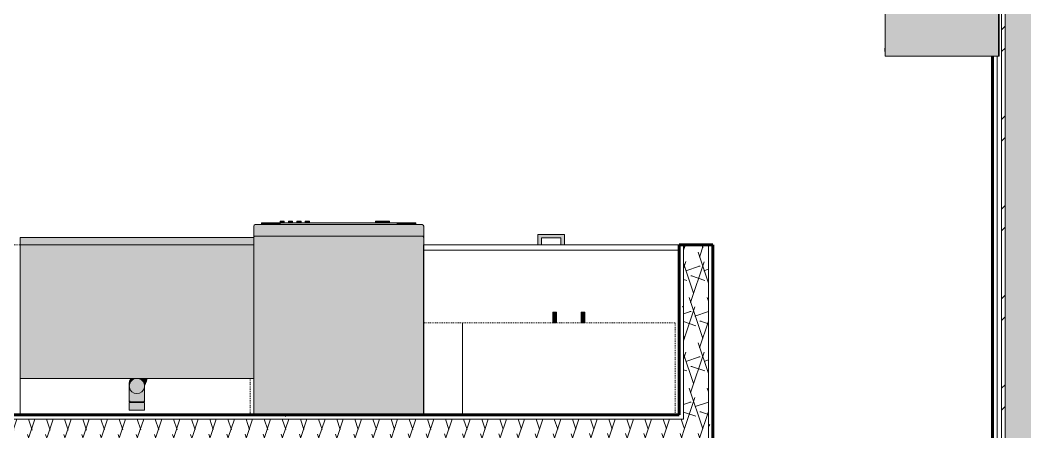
# Model space of a CAD drawing. Header units: inches. Extents: x -4169 to -1846, y 9706 to 12377.
# Drawn here: x -3345.9 to -3204, y 10649 to 10707.2 of the extents above; entities that cross this region are included whole.
import ezdxf

# ---------------------------------------------------------------- set-up
doc = ezdxf.new("R2010")
doc.units = ezdxf.units.IN
doc.header["$MEASUREMENT"] = 0
doc.linetypes.add('Dash', pattern=[0.25, 0.125, -0.125])
for name, color, linetype, lineweight in [('0-1', 7, 'Continuous', 5), ('0-2', 10, 'Continuous', 18), ('A-GENM-1', 11, 'Continuous', 9), ('A-GENM-2', 7, 'Continuous', 9), ('A-WALL', 113, 'Continuous', 18), ('A-WALL-4', 250, 'Continuous', 60), ('A-WALL-5', 10, 'Continuous', 18), ('A-WALL-PATT-1', 7, 'Continuous', 9), ('A-WALL-PATT-2', 253, 'Continuous', 9), ('A-WALL-PATT-4', 111, 'Continuous', 9), ('I-FURN-1', 7, 'Continuous', 9), ('I-FURN-3', 253, 'Continuous', 9), ('I-WALL-3', 2, 'Continuous', 60), ('P-SANR-FIXT-2', 7, 'Continuous', 9), ('P-SANR-FIXT-3', 55, 'Continuous', 9), ('Q-CASE-1', 253, 'Continuous', 9), ('Q-CASE-2', 7, 'Continuous', 9), ('Q-CASE-4', 71, 'Continuous', 9), ('Q-CASE-5', 7, 'Dash', 9), ('Q-CASE-HDLN-1', 7, 'Dash', 9), ('Q-SPCQ-1', 8, 'Continuous', 5), ('Q-SPCQ-2', 7, 'Continuous', 9)]:
    doc.layers.add(name, color=color, linetype=linetype, lineweight=lineweight)
pattern_1 = [(0, (0, 0), (20.48, 5.12), [0.845, -14.515, 0.845, -14.515, -81.92]), (0, (0, 0), (20.48, 5.12), [-30.72, 0.845, -29.875, 0.845, -14.515, -35.84]), (0, (0, 0), (20.48, 5.12), [-76.8, 0.845, -9.395, 0.845, -24.755]), (120, (7.68, 2.56), (-14.67405, 15.1762003), [0.845, -14.515, 0.845, -14.515, -81.92]), (120, (7.68, 2.56), (-14.67405, 15.1762003), [-30.72, 0.845, -29.875, 0.845, -14.515, -35.84]), (120, (7.68, 2.56), (-14.67405, 15.1762003), [-76.8, 0.845, -9.395, 0.845, -24.755]), (240, (10.24, 12.8), (-5.80595, -20.2962003), [0.845, -14.515, 0.845, -14.515, -81.92]), (240, (10.24, 12.8), (-5.80595, -20.2962003), [-30.72, 0.845, -29.875, 0.845, -14.515, -35.84]), (240, (10.24, 12.8), (-5.80595, -20.2962003), [-76.8, 0.845, -9.395, 0.845, -24.755])]
pattern_2 = [(161.57, (0.32, 0.32), (-2.560496185, -0.000537386), [0, -18.214, 2.022, 0]), (18.43, (-0.32, 0.32), (-2.560496185, 0.000537386), [0, -18.214, 2.022, 0]), (108.43, (0.32, 0.32), (1.27922091, -6.400876726), [6.07, -14.166]), (71.57, (-0.32, 0.32), (1.27922091, 6.400876726), [6.07, -14.166])]

# ---------------------------------------------------------------- blocks, each defined once
blk = doc.blocks.new('Entertainment_Center_14771 - Entertainment_Center_14771-1352616-ENLARGED RCP - 1ST FLOOR PLAN')
at = {"layer": 'I-FURN-3'}
for points in [[(36, 6.12), (-36, 6.12), (-36, 6), (36, 6)], [(36, -10), (36, 6), (-36, 6), (-36, -10), (-18, -10), (-18, -6), (18, -6), (18, -10), (35, -10)], [(-34.85, -10), (-35.34, -10), (-35.31, -10.03), (-34.85, -10.03)], [(-18.66, -10.03), (-18.66, -10), (-19.66, -10), (-19.66, -10.03), (-19, -10.03)], [(19.66, -10.03), (19.66, -10), (18.66, -10), (18.66, -10.03), (19, -10.03)], [(35.34, -10.03), (35.31, -10), (34.85, -10), (34.85, -10.03), (35.31, -10.03)]]:
    blk.add_hatch(color=256, dxfattribs=at).paths.add_polyline_path(points, flags=0)
at = {"layer": 'I-FURN-1'}
for p, q in [((36, 6.12), (-36, 6.12)), ((-36, 6), (-36, 6.12)), ((-36, 6), (36, 6)), ((-36, -10), (-36, 6)), ((-36, 6), (36, 6)), ((36, 6), (36, 6.12)), ((36, 6), (36, -10)), ((18, -6), (-18, -6)), ((-18, -6), (-18, -10)), ((18, -10), (18, -6)), ((-18, -10), (-36, -10)), ((-35.34, -10.03), (-35.34, -10)), ((-34.85, -10.03), (-35.34, -10.03)), ((-34.85, -10), (-34.85, -10.03)), ((-19.66, -10.03), (-19.66, -10)), ((-18.66, -10.03), (-19.66, -10.03)), ((-18.66, -10), (-18.66, -10.03)), ((36, -10), (18, -10)), ((18.66, -10.03), (18.66, -10)), ((19.66, -10.03), (18.66, -10.03)), ((19.66, -10), (19.66, -10.03)), ((34.85, -10.03), (34.85, -10)), ((35.34, -10.03), (34.85, -10.03)), ((35.34, -10), (35.34, -10.03))]:
    blk.add_line(p, q, dxfattribs=at)
blk = doc.blocks.new('OD_CW_Countertop - OD_CW_Countertop-V31-ENLARGED RCP - 1ST FLOOR PLAN')
at = {"layer": 'Q-CASE-HDLN-1'}
for p, q in [((0.74, 0), (16.95, 0)), ((17.45, 0), (20.2, 0)), ((20.7, 0), (36.83, 0)), ((93.83, 0), (102.45, 0))]:
    blk.add_line(p, q, dxfattribs=at)
blk = doc.blocks.new('Vanity Cabinet-Double Door - 33_-2318066-ENLARGED RCP - 1ST FLOOR PLAN')
at = {"layer": 'Q-CASE-2'}
for p, q in [((-15.76, 24), (-15.76, 0)), ((17.24, 24), (-15.76, 24)), ((17.24, 0), (17.24, 24)), ((-15.76, 0), (17.24, 0))]:
    blk.add_line(p, q, dxfattribs=at)
blk = doc.blocks.new('Base Cabinet 3 Drawer 230 - Base Cabinet 3 Drawer 230 36_-2567957-ENLARGED RCP - 1ST FLOOR PLAN')
at = {"layer": 'Q-CASE-4'}
blk.add_hatch(color=256, dxfattribs=at).paths.add_polyline_path([(2.61, -25.5), (2.61, -24), (2.11, -24), (2.11, -25), (-0.64, -25), (-0.64, -24), (-1.14, -24), (-1.14, -25.5)], flags=0)
at = {"layer": 'Q-CASE-2'}
for p, q in [((-17.26, -23.25), (-17.26, 0)), ((-17.26, 0), (18.74, 0)), ((18.74, 0), (18.74, -23.25)), ((-17.26, -23.25), (-17.26, -24)), ((18.74, -23.25), (-17.26, -23.25)), ((-17.26, -24), (18.74, -24)), ((-0.64, -24), (-1.14, -24)), ((-1.14, -25.5), (-1.14, -24)), ((-0.64, -25), (-0.64, -24)), ((2.11, -25), (2.11, -24)), ((2.11, -24), (2.61, -24)), ((2.61, -24), (2.61, -25.5)), ((18.74, -24), (18.74, -23.25)), ((2.61, -25.5), (-1.14, -25.5)), ((-0.64, -25), (2.11, -25))]:
    blk.add_line(p, q, dxfattribs=at)
blk = doc.blocks.new('kitchen_faucet_14143 - kitchen_faucet_14143-V67-ENLARGED RCP - 1ST FLOOR PLAN')
at = {"layer": 'A-GENM-1'}
for points in [[(-0.53, 1.21), (-0.67, 1.33), (-1.04, 1.3), (-1.01, 1.19), (-0.95, 1.21), (-0.54, 1.21)], [(-0.21, 1.05), (-0.39, 1.21), (-1.02, 1.18), (-1.04, 1.13), (-1.04, 0.93), (-0.9, 1.02), (-0.25, 1.05), (-0.22, 1.05)], [(1.08, 0), (1.03, 0.31), (0.87, 0.63), (0.68, 0.83), (0.49, 0.96), (0.25, 1.05), (-0.07, 1.07), (-0.38, 1), (-0.54, 0.94), (-0.77, 0.77), (-0.98, 0.44), (-1.04, 0.22), (-1.03, -0.32), (-0.94, -0.54), (-0.77, -0.77), (-0.54, -0.94), (-0.21, -1.06), (0.09, -1.07), (0.35, -1.02), (0.6, -0.89), (0.83, -0.68), (0.94, -0.54), (1.05, -0.28)], [(-0.52, 1.03), (-0.72, 1), (-1.04, 0.74), (-1.01, 0.59), (-0.96, 0.67), (-0.82, 0.82), (-0.7, 0.91), (-0.52, 1.03)], [(-0.79, 0.96), (-1.01, 0.79), (-0.98, 0.79), (-0.8, 0.96)], [(-0.75, 0.98), (-0.8, 1.02), (-0.97, 0.99), (-0.86, 0.92), (-0.76, 0.97)], [(-0.89, 0.9), (-0.92, 0.93), (-0.92, 0.92), (-0.89, 0.9)], [(-0.63, 0.96), (-0.85, 0.78), (-0.81, 0.79), (-0.63, 0.96)], [(-0.57, 0.96), (-0.8, 0.78), (-0.68, 0.88), (-0.58, 0.96)], [(-0.55, 0.96), (-0.77, 0.79), (-0.67, 0.86), (-0.55, 0.95), (-0.55, 0.96)], [(-0.57, 0.91), (-0.73, 0.81), (-0.65, 0.86), (-0.58, 0.9)], [(-0.36, 1.03), (-0.39, 1.01), (-0.36, 1.03)], [(2.26, 1.08), (0.09, 1.07), (0.28, 1.05), (0.54, 0.94), (0.77, 0.77), (0.94, 0.54), (1.05, 0.28), (1.08, 0), (1.03, -0.31), (0.94, -0.54), (0.77, -0.77), (0.54, -0.94), (0.28, -1.05), (0.09, -1.08), (2.26, -1.08), (2.26, 1.05)], [(2.34, -1.02), (2.34, 1.02), (2.26, 1), (2.26, -1.02)], [(3.44, -1.08), (3.44, 1.08), (2.34, 1.08), (2.34, -1.08)], [(-0.52, -1.03), (-1.04, -0.64), (-1.02, -0.76), (-0.67, -1.03), (-0.52, -1.03)], [(-0.93, -0.85), (-1.04, -0.76), (-1.02, -0.82), (-0.96, -0.85)], [(-0.46, -1.03), (-1, -0.62), (-0.96, -0.67), (-0.47, -1.03)], [(-0.78, -0.74), (-0.93, -0.6), (-0.88, -0.66), (-0.83, -0.71)], [(-0.72, -0.82), (-0.85, -0.7), (-0.73, -0.81)]]:
    blk.add_hatch(color=256, dxfattribs=at).paths.add_polyline_path(points, flags=0)
h = blk.add_hatch(color=256, dxfattribs=at)
h.paths.add_polyline_path([(-0.9, 0.59), (-1.04, 0.57), (-1.03, 0.33), (-0.9, 0.59)], flags=0)
h.paths.add_polyline_path([(-0.9, -0.59), (-0.96, -0.49), (-1.04, -0.32), (-1.04, -0.59), (-0.94, -0.59)], flags=0)
h = blk.add_hatch(color=256, dxfattribs=at)
h.paths.add_polyline_path([(-0.46, 1.03), (-0.55, 1), (-0.56, 0.96), (-0.47, 1.03)], flags=0)
h.paths.add_polyline_path([(-0.75, 0.84), (-1.01, 0.59), (-0.95, 0.62), (-0.92, 0.66), (-0.77, 0.82), (-0.76, 0.83)], flags=0)
h = blk.add_hatch(color=256, dxfattribs=at)
h.paths.add_polyline_path([(-0.44, 1.03), (-0.49, 1.01), (-0.44, 1.03)], flags=0)
h.paths.add_polyline_path([(-0.8, 0.75), (-0.96, 0.59), (-0.94, 0.62), (-0.9, 0.66), (-0.81, 0.75)], flags=0)
h = blk.add_hatch(color=256, dxfattribs=at)
h.paths.add_polyline_path([(-0.41, 1.03), (-0.47, 1), (-0.48, 0.96), (-0.42, 1.02), (-0.41, 1.03)], flags=0)
h.paths.add_polyline_path([(-0.76, 0.78), (-0.94, 0.59), (-0.93, 0.62), (-0.88, 0.66), (-0.77, 0.76)], flags=0)
h = blk.add_hatch(color=256, dxfattribs=at)
h.paths.add_polyline_path([(-0.37, 1.03), (-0.43, 1), (-0.41, 0.99), (-0.37, 1.03)], flags=0)
h.paths.add_polyline_path([(-0.78, 0.74), (-0.93, 0.59), (-0.9, 0.6), (-0.85, 0.66), (-0.79, 0.74)], flags=0)
h = blk.add_hatch(color=256, dxfattribs=at)
h.paths.add_polyline_path([(-0.96, -0.82), (-0.99, -0.78), (-0.98, -0.8)], flags=0)
h.paths.add_polyline_path([(-0.79, -0.97), (-0.83, -0.92), (-0.8, -0.97)], flags=0)
h = blk.add_hatch(color=256, dxfattribs=at)
h.paths.add_polyline_path([(-0.8, -0.82), (-0.8, -0.8), (-0.8, -0.82)], flags=0)
h.paths.add_polyline_path([(-0.62, -0.97), (-0.67, -0.91), (-0.63, -0.96)], flags=0)
h = blk.add_hatch(color=256, dxfattribs=at)
h.paths.add_polyline_path([(-0.74, -0.82), (-0.77, -0.78), (-0.75, -0.82)], flags=0)
h.paths.add_polyline_path([(-0.57, -0.97), (-0.62, -0.9), (-0.57, -0.97)], flags=0)
h = blk.add_hatch(color=256, dxfattribs=at)
h.paths.add_polyline_path([(-0.72, -0.82), (-0.74, -0.79), (-0.72, -0.82)], flags=0)
h.paths.add_polyline_path([(-0.55, -0.97), (-0.61, -0.9), (-0.56, -0.96)], flags=0)
at = {"layer": 'A-GENM-2'}
for p, q in [((-1.04, 0.59), (-0.9, 0.59)), ((-0.41, 0.99), (-0.38, 1.01)), ((-0.06, 1.08), (-0.01, 1.08)), ((-0.04, 1.08), (0, 1.08)), ((0, 1.08), (2.26, 1.08)), ((2.1, 1.02), (2.34, 1.02)), ((2.26, -1.08), (2.26, 1.08)), ((2.34, 1.08), (3.44, 1.08)), ((2.34, 1.08), (2.34, -1.08)), ((3.44, -1.08), (3.44, 1.08)), ((-0.9, -0.59), (-1.04, -0.59)), ((2.26, -1.08), (0, -1.08)), ((2.34, -1.02), (2.1, -1.02)), ((3.44, -1.08), (2.34, -1.08))]:
    blk.add_line(p, q, dxfattribs=at)
at = {"layer": 'A-GENM-2', "flags": 128}
for points in [[(-1.05, 1.37), (-1.02, 1.35), (-0.99, 1.33)], [(-1.04, 1.37), (-1.01, 1.38), (-0.97, 1.38), (-0.94, 1.38), (-0.93, 1.38)], [(-1.04, 1.19), (-1.01, 1.2), (-0.97, 1.22), (-0.93, 1.23), (-0.89, 1.24), (-0.86, 1.25), (-0.82, 1.25), (-0.78, 1.26), (-0.74, 1.26), (-0.7, 1.26), (-0.69, 1.26)], [(-0.69, 1.06), (-0.72, 1.06), (-0.75, 1.06), (-0.78, 1.06), (-0.81, 1.05), (-0.84, 1.05), (-0.87, 1.04), (-0.9, 1.03), (-0.93, 1.02), (-0.96, 1.01), (-0.99, 1), (-1.02, 0.98), (-1.04, 0.97)], [(-1.03, 0.61), (-1, 0.64), (-0.98, 0.68), (-0.95, 0.71), (-0.93, 0.74), (-0.9, 0.77), (-0.87, 0.8), (-0.84, 0.83), (-0.81, 0.86), (-0.78, 0.88), (-0.75, 0.91), (-0.72, 0.93), (-0.68, 0.95), (-0.65, 0.97), (-0.61, 0.99), (-0.57, 1.01), (-0.54, 1.02), (-0.5, 1.04), (-0.46, 1.05), (-0.42, 1.06), (-0.39, 1.07), (-0.35, 1.07), (-0.31, 1.08), (-0.27, 1.08), (-0.23, 1.08), (-0.22, 1.08)], [(-1.01, 0.83), (-0.98, 0.86), (-0.95, 0.88), (-0.92, 0.91), (-0.88, 0.93), (-0.85, 0.95), (-0.82, 0.97), (-0.78, 0.99), (-0.74, 1.01), (-0.71, 1.02), (-0.67, 1.04), (-0.63, 1.05), (-0.59, 1.06), (-0.55, 1.07), (-0.51, 1.07), (-0.48, 1.08), (-0.44, 1.08), (-0.4, 1.08), (-0.39, 1.08)], [(-0.97, 0.61), (-0.95, 0.64), (-0.93, 0.68), (-0.9, 0.71), (-0.88, 0.74), (-0.85, 0.77), (-0.82, 0.8), (-0.79, 0.83), (-0.76, 0.86), (-0.73, 0.88), (-0.7, 0.91), (-0.66, 0.93), (-0.63, 0.95), (-0.59, 0.97), (-0.56, 0.99), (-0.52, 1.01), (-0.49, 1.02), (-0.45, 1.04), (-0.41, 1.05), (-0.37, 1.06), (-0.33, 1.07), (-0.29, 1.07), (-0.26, 1.08), (-0.22, 1.08), (-0.18, 1.08), (-0.17, 1.08)], [(-0.97, 1), (-0.95, 0.97), (-0.94, 0.95), (-0.92, 0.92), (-0.91, 0.89)], [(-0.96, 0.61), (-0.94, 0.64), (-0.91, 0.68), (-0.89, 0.71), (-0.86, 0.74), (-0.83, 0.77), (-0.8, 0.8), (-0.77, 0.83), (-0.74, 0.86), (-0.71, 0.88), (-0.68, 0.91), (-0.64, 0.93), (-0.61, 0.95), (-0.57, 0.97), (-0.54, 0.99), (-0.5, 1.01), (-0.46, 1.02), (-0.42, 1.04), (-0.39, 1.05), (-0.35, 1.06), (-0.31, 1.07), (-0.27, 1.07), (-0.23, 1.08), (-0.19, 1.08), (-0.15, 1.08), (-0.14, 1.08)], [(-0.94, 0.61), (-0.92, 0.64), (-0.89, 0.68), (-0.87, 0.71), (-0.84, 0.74), (-0.81, 0.77), (-0.78, 0.8), (-0.75, 0.83), (-0.72, 0.86), (-0.69, 0.89), (-0.65, 0.91), (-0.62, 0.93), (-0.58, 0.95), (-0.54, 0.97), (-0.51, 0.99), (-0.47, 1.01), (-0.43, 1.02), (-0.39, 1.04), (-0.35, 1.05), (-0.31, 1.06), (-0.27, 1.07), (-0.23, 1.07), (-0.19, 1.08), (-0.15, 1.08), (-0.11, 1.08), (-0.1, 1.08)], [(-0.93, 1.38), (-0.89, 1.38), (-0.86, 1.38), (-0.82, 1.37), (-0.79, 1.37), (-0.75, 1.36), (-0.72, 1.35), (-0.68, 1.34), (-0.65, 1.32), (-0.62, 1.31), (-0.58, 1.29), (-0.55, 1.27), (-0.52, 1.25), (-0.49, 1.23)], [(-0.91, 0.61), (-0.88, 0.64), (-0.86, 0.68), (-0.83, 0.71), (-0.8, 0.74), (-0.77, 0.77), (-0.74, 0.8), (-0.71, 0.83), (-0.68, 0.86), (-0.65, 0.89), (-0.61, 0.91), (-0.58, 0.93), (-0.54, 0.95), (-0.51, 0.97), (-0.47, 0.99), (-0.43, 1.01), (-0.39, 1.02), (-0.35, 1.04), (-0.31, 1.05), (-0.27, 1.06), (-0.23, 1.07), (-0.19, 1.07), (-0.15, 1.08), (-0.11, 1.08), (-0.07, 1.08), (-0.06, 1.08)], [(-0.91, 0.68), (-0.89, 0.71), (-0.86, 0.74), (-0.83, 0.77), (-0.8, 0.8), (-0.78, 0.83), (-0.74, 0.86), (-0.71, 0.88), (-0.68, 0.91), (-0.65, 0.93), (-0.61, 0.95), (-0.58, 0.97), (-0.54, 0.99), (-0.51, 1.01), (-0.47, 1.02)], [(-0.89, 0.61), (-0.87, 0.64), (-0.84, 0.68), (-0.82, 0.71), (-0.79, 0.74), (-0.76, 0.77), (-0.73, 0.8), (-0.7, 0.83), (-0.67, 0.86), (-0.63, 0.89), (-0.6, 0.91), (-0.56, 0.93), (-0.53, 0.95), (-0.49, 0.97), (-0.45, 0.99), (-0.42, 1.01), (-0.38, 1.02), (-0.34, 1.04), (-0.3, 1.05), (-0.26, 1.06), (-0.22, 1.07), (-0.18, 1.07), (-0.14, 1.08), (-0.09, 1.08), (-0.05, 1.08), (-0.04, 1.08)], [(-0.89, 0.61), (-0.87, 0.65), (-0.84, 0.68), (-0.81, 0.71), (-0.78, 0.75), (-0.75, 0.78), (-0.72, 0.81), (-0.69, 0.83), (-0.66, 0.86), (-0.62, 0.89), (-0.59, 0.91), (-0.55, 0.93)], [(-0.89, 0.61), (-0.87, 0.65), (-0.84, 0.68), (-0.81, 0.71), (-0.78, 0.75), (-0.75, 0.78), (-0.72, 0.81), (-0.69, 0.83), (-0.66, 0.86), (-0.62, 0.89), (-0.59, 0.91), (-0.55, 0.93)], [(-0.89, 0.61), (-0.87, 0.65), (-0.84, 0.68), (-0.81, 0.71), (-0.78, 0.75), (-0.75, 0.78), (-0.72, 0.81), (-0.69, 0.83), (-0.66, 0.86), (-0.62, 0.89), (-0.59, 0.91), (-0.55, 0.93)], [(-0.89, 0.61), (-0.87, 0.65), (-0.84, 0.68), (-0.81, 0.71), (-0.78, 0.75), (-0.75, 0.78), (-0.72, 0.81), (-0.69, 0.83), (-0.66, 0.86), (-0.62, 0.89), (-0.59, 0.91), (-0.55, 0.93)], [(-0.89, 0.61), (-0.87, 0.65), (-0.84, 0.68), (-0.81, 0.71), (-0.78, 0.75), (-0.75, 0.78), (-0.72, 0.81), (-0.69, 0.83), (-0.66, 0.86), (-0.62, 0.89), (-0.59, 0.91), (-0.55, 0.93)], [(-0.89, 0.61), (-0.87, 0.65), (-0.84, 0.68), (-0.81, 0.71), (-0.78, 0.75), (-0.75, 0.78), (-0.72, 0.81), (-0.69, 0.83), (-0.66, 0.86), (-0.62, 0.89), (-0.59, 0.91), (-0.55, 0.93)], [(-0.69, 1.26), (-0.65, 1.26), (-0.61, 1.26), (-0.57, 1.25), (-0.53, 1.25), (-0.49, 1.24), (-0.45, 1.23), (-0.42, 1.22), (-0.38, 1.21), (-0.34, 1.19), (-0.3, 1.17), (-0.27, 1.16), (-0.23, 1.14), (-0.2, 1.12), (-0.17, 1.09), (-0.13, 1.07)], [(-0.5, 1.04), (-0.53, 1.05), (-0.56, 1.05), (-0.59, 1.06), (-0.62, 1.06), (-0.65, 1.06), (-0.68, 1.06), (-0.69, 1.06)], [(-0.51, 0.95), (-0.47, 0.97), (-0.43, 0.99), (-0.39, 1.01), (-0.35, 1.02), (-0.31, 1.04), (-0.27, 1.05), (-0.23, 1.06), (-0.18, 1.07), (-0.14, 1.07), (-0.1, 1.08), (-0.05, 1.08), (-0.01, 1.08)], [(-0.51, 0.95), (-0.47, 0.97), (-0.43, 0.99), (-0.39, 1.01), (-0.35, 1.02), (-0.31, 1.04), (-0.27, 1.05), (-0.23, 1.06), (-0.18, 1.07), (-0.14, 1.07), (-0.1, 1.08), (-0.05, 1.08), (-0.01, 1.08)], [(-0.51, 0.95), (-0.47, 0.97), (-0.43, 0.99), (-0.39, 1.01), (-0.35, 1.02), (-0.31, 1.04), (-0.27, 1.05), (-0.23, 1.06), (-0.18, 1.07), (-0.14, 1.07), (-0.1, 1.08), (-0.05, 1.08), (-0.01, 1.08)], [(-0.51, 0.95), (-0.47, 0.97), (-0.43, 0.99), (-0.39, 1.01), (-0.35, 1.02), (-0.31, 1.04), (-0.27, 1.05), (-0.23, 1.06), (-0.18, 1.07), (-0.14, 1.07), (-0.1, 1.08), (-0.05, 1.08), (-0.01, 1.08)], [(-0.51, 0.95), (-0.47, 0.97), (-0.43, 0.99), (-0.39, 1.01), (-0.35, 1.02), (-0.31, 1.04), (-0.27, 1.05), (-0.23, 1.06), (-0.18, 1.07), (-0.14, 1.07), (-0.1, 1.08), (-0.05, 1.08), (-0.01, 1.08)], [(-0.51, 0.95), (-0.47, 0.97), (-0.43, 0.99), (-0.39, 1.01), (-0.35, 1.02), (-0.31, 1.04), (-0.27, 1.05), (-0.23, 1.06), (-0.18, 1.07), (-0.14, 1.07), (-0.1, 1.08), (-0.05, 1.08), (-0.01, 1.08)], [(-0.43, 1.04), (-0.39, 1.05), (-0.36, 1.06), (-0.32, 1.07), (-0.28, 1.07), (-0.24, 1.08), (-0.2, 1.08), (-0.16, 1.08), (-0.15, 1.08)], [(-0.39, 1.08), (-0.35, 1.08), (-0.31, 1.08), (-0.27, 1.07), (-0.23, 1.07), (-0.19, 1.06)], [(-0.23, 1.06), (-0.22, 1.06), (-0.18, 1.07), (-0.13, 1.07), (-0.09, 1.08), (-0.05, 1.08), (-0.01, 1.08)], [(-0.22, 1.08), (-0.18, 1.08), (-0.14, 1.08), (-0.1, 1.07)], [(-0.17, 1.08), (-0.13, 1.08), (-0.09, 1.08), (-0.07, 1.08)], [(-0.15, 1.08), (-0.11, 1.08), (-0.07, 1.08), (-0.07, 1.08)], [(-0.14, 1.08), (-0.1, 1.08), (-0.06, 1.08)], [(-0.1, 1.08), (-0.06, 1.08), (-0.02, 1.08)], [(-0.92, -0.87), (-0.96, -0.86), (-1, -0.85), (-1.04, -0.83)], [(-0.39, -1.08), (-0.43, -1.08), (-0.47, -1.08), (-0.5, -1.07), (-0.54, -1.07), (-0.58, -1.06), (-0.62, -1.05), (-0.66, -1.04), (-0.7, -1.03), (-0.73, -1.01), (-0.77, -1), (-0.81, -0.98), (-0.84, -0.96), (-0.88, -0.94), (-0.91, -0.91), (-0.94, -0.89), (-0.97, -0.86), (-1, -0.84), (-1.03, -0.81)], [(-0.22, -1.08), (-0.26, -1.08), (-0.3, -1.08), (-0.34, -1.07), (-0.37, -1.07), (-0.41, -1.06), (-0.45, -1.05), (-0.49, -1.04), (-0.53, -1.03), (-0.56, -1.01), (-0.6, -1), (-0.64, -0.98), (-0.67, -0.96), (-0.71, -0.94), (-0.74, -0.91), (-0.77, -0.89), (-0.8, -0.86), (-0.84, -0.84), (-0.86, -0.81), (-0.89, -0.78), (-0.92, -0.75), (-0.95, -0.72), (-0.97, -0.69), (-1, -0.65), (-1.02, -0.62)], [(-0.17, -1.08), (-0.21, -1.08), (-0.24, -1.08), (-0.28, -1.07), (-0.32, -1.07), (-0.36, -1.06), (-0.4, -1.05), (-0.44, -1.04), (-0.48, -1.03), (-0.51, -1.01), (-0.55, -1), (-0.59, -0.98), (-0.62, -0.96), (-0.65, -0.94), (-0.69, -0.91), (-0.72, -0.89), (-0.75, -0.86), (-0.78, -0.84), (-0.81, -0.81), (-0.84, -0.78), (-0.87, -0.75), (-0.9, -0.72), (-0.92, -0.69), (-0.94, -0.65), (-0.97, -0.62)], [(-0.14, -1.08), (-0.18, -1.08), (-0.22, -1.08), (-0.26, -1.07), (-0.3, -1.07), (-0.34, -1.06), (-0.38, -1.05), (-0.41, -1.04), (-0.45, -1.03), (-0.49, -1.01), (-0.53, -1), (-0.56, -0.98), (-0.6, -0.96), (-0.63, -0.94), (-0.67, -0.91), (-0.7, -0.89), (-0.73, -0.87), (-0.76, -0.84), (-0.79, -0.81), (-0.82, -0.78), (-0.85, -0.75), (-0.88, -0.72), (-0.9, -0.69), (-0.93, -0.65), (-0.95, -0.62)], [(-0.1, -1.08), (-0.14, -1.08), (-0.18, -1.08), (-0.22, -1.07), (-0.26, -1.07), (-0.3, -1.06), (-0.34, -1.05), (-0.38, -1.04), (-0.42, -1.03), (-0.46, -1.01), (-0.5, -1), (-0.53, -0.98), (-0.57, -0.96), (-0.61, -0.94), (-0.64, -0.92), (-0.68, -0.89), (-0.71, -0.87), (-0.74, -0.84), (-0.77, -0.81), (-0.8, -0.78), (-0.83, -0.75), (-0.86, -0.72), (-0.89, -0.69), (-0.91, -0.65), (-0.94, -0.62)], [(-0.49, -1.02), (-0.5, -1.01), (-0.53, -1), (-0.57, -0.98), (-0.6, -0.96), (-0.64, -0.94), (-0.67, -0.91), (-0.7, -0.89), (-0.74, -0.86), (-0.77, -0.84), (-0.8, -0.81), (-0.83, -0.78), (-0.85, -0.75), (-0.88, -0.72), (-0.9, -0.69), (-0.93, -0.65)], [(-0.78, -0.75), (-0.8, -0.73), (-0.83, -0.7), (-0.85, -0.67), (-0.88, -0.63), (-0.9, -0.59)], [(-0.78, -0.75), (-0.8, -0.73), (-0.83, -0.7), (-0.85, -0.67), (-0.88, -0.63), (-0.9, -0.59)], [(-0.78, -0.75), (-0.8, -0.73), (-0.83, -0.7), (-0.85, -0.67), (-0.88, -0.63), (-0.9, -0.59)], [(-0.78, -0.75), (-0.8, -0.73), (-0.83, -0.7), (-0.85, -0.67), (-0.88, -0.63), (-0.9, -0.59)], [(-0.78, -0.75), (-0.8, -0.73), (-0.83, -0.7), (-0.85, -0.67), (-0.88, -0.63), (-0.9, -0.59)], [(-0.78, -0.75), (-0.8, -0.73), (-0.83, -0.7), (-0.85, -0.67), (-0.88, -0.63), (-0.9, -0.59)], [(-0.06, -1.08), (-0.1, -1.08), (-0.14, -1.08), (-0.18, -1.07), (-0.22, -1.07), (-0.26, -1.06), (-0.3, -1.05), (-0.34, -1.04), (-0.38, -1.03), (-0.42, -1.01), (-0.46, -1), (-0.5, -0.98), (-0.53, -0.96), (-0.57, -0.94), (-0.6, -0.92), (-0.64, -0.89), (-0.67, -0.87), (-0.7, -0.84), (-0.74, -0.81), (-0.77, -0.78), (-0.8, -0.75), (-0.82, -0.72), (-0.85, -0.69), (-0.88, -0.65), (-0.9, -0.62)], [(-0.04, -1.08), (-0.08, -1.08), (-0.12, -1.08), (-0.17, -1.07), (-0.21, -1.07), (-0.25, -1.06), (-0.29, -1.05), (-0.33, -1.04), (-0.37, -1.03), (-0.41, -1.01), (-0.44, -1), (-0.48, -0.98), (-0.52, -0.96), (-0.55, -0.94), (-0.59, -0.92), (-0.62, -0.89), (-0.66, -0.87), (-0.69, -0.84), (-0.72, -0.81), (-0.75, -0.78), (-0.78, -0.75), (-0.81, -0.72), (-0.84, -0.69), (-0.86, -0.65), (-0.89, -0.62)], [(-0.57, -0.92), (-0.6, -0.9), (-0.64, -0.88), (-0.67, -0.85), (-0.71, -0.82), (-0.74, -0.79), (-0.77, -0.76)], [(-0.57, -0.92), (-0.6, -0.9), (-0.64, -0.88), (-0.67, -0.85), (-0.71, -0.82), (-0.74, -0.79), (-0.77, -0.76)], [(-0.57, -0.92), (-0.6, -0.9), (-0.64, -0.88), (-0.67, -0.85), (-0.71, -0.82), (-0.74, -0.79), (-0.77, -0.76)], [(-0.57, -0.92), (-0.6, -0.9), (-0.64, -0.88), (-0.67, -0.85), (-0.71, -0.82), (-0.74, -0.79), (-0.77, -0.76)], [(-0.57, -0.92), (-0.6, -0.9), (-0.64, -0.88), (-0.67, -0.85), (-0.71, -0.82), (-0.74, -0.79), (-0.77, -0.76)], [(-0.57, -0.92), (-0.6, -0.9), (-0.64, -0.88), (-0.67, -0.85), (-0.71, -0.82), (-0.74, -0.79), (-0.77, -0.76)], [(0.01, -1.08), (-0.03, -1.08), (-0.07, -1.08), (-0.12, -1.08), (-0.16, -1.07), (-0.2, -1.06), (-0.25, -1.05), (-0.29, -1.04), (-0.33, -1.03), (-0.37, -1.02), (-0.41, -1), (-0.45, -0.98), (-0.49, -0.97), (-0.53, -0.95)], [(0.01, -1.08), (-0.03, -1.08), (-0.07, -1.08), (-0.12, -1.08), (-0.16, -1.07), (-0.2, -1.06), (-0.25, -1.05), (-0.29, -1.04), (-0.33, -1.03), (-0.37, -1.02), (-0.41, -1), (-0.45, -0.98), (-0.49, -0.97), (-0.53, -0.95)], [(0.01, -1.08), (-0.03, -1.08), (-0.07, -1.08), (-0.12, -1.08), (-0.16, -1.07), (-0.2, -1.06), (-0.25, -1.05), (-0.29, -1.04), (-0.33, -1.03), (-0.37, -1.02), (-0.41, -1), (-0.45, -0.98), (-0.49, -0.97), (-0.53, -0.95)], [(0.01, -1.08), (-0.03, -1.08), (-0.07, -1.08), (-0.12, -1.08), (-0.16, -1.07), (-0.2, -1.06), (-0.25, -1.05), (-0.29, -1.04), (-0.33, -1.03), (-0.37, -1.02), (-0.41, -1), (-0.45, -0.98), (-0.49, -0.97), (-0.53, -0.95)], [(0.01, -1.08), (-0.03, -1.08), (-0.07, -1.08), (-0.12, -1.08), (-0.16, -1.07), (-0.2, -1.06), (-0.25, -1.05), (-0.29, -1.04), (-0.33, -1.03), (-0.37, -1.02), (-0.41, -1), (-0.45, -0.98), (-0.49, -0.97), (-0.53, -0.95)], [(0.01, -1.08), (-0.03, -1.08), (-0.07, -1.08), (-0.12, -1.08), (-0.16, -1.07), (-0.2, -1.06), (-0.25, -1.05), (-0.29, -1.04), (-0.33, -1.03), (-0.37, -1.02), (-0.41, -1), (-0.45, -0.98), (-0.49, -0.97), (-0.53, -0.95)], [(-0.15, -1.08), (-0.19, -1.08), (-0.23, -1.08), (-0.27, -1.07), (-0.31, -1.07), (-0.35, -1.06), (-0.38, -1.05), (-0.42, -1.04), (-0.46, -1.03)], [(-0.18, -1.06), (-0.22, -1.07), (-0.26, -1.07), (-0.3, -1.08), (-0.34, -1.08), (-0.38, -1.08), (-0.39, -1.08)], [(0, -1.08), (-0.04, -1.08), (-0.08, -1.08), (-0.12, -1.07), (-0.16, -1.07), (-0.21, -1.06), (-0.23, -1.06)], [(-0.09, -1.07), (-0.13, -1.08), (-0.17, -1.08), (-0.21, -1.08), (-0.22, -1.08)], [(-0.08, -1.08), (-0.12, -1.08), (-0.15, -1.08), (-0.17, -1.08)], [(-0.06, -1.08), (-0.1, -1.08), (-0.14, -1.08), (-0.15, -1.08)], [(-0.05, -1.08), (-0.09, -1.08), (-0.13, -1.08), (-0.14, -1.08)], [(-0.04, -1.08), (-0.09, -1.08), (-0.1, -1.08)], [(0, -1.08), (-0.04, -1.08), (-0.06, -1.08)], [(0, -1.08), (-0.03, -1.08), (-0.04, -1.08)]]:
    blk.add_lwpolyline(points, dxfattribs=at)
at = {"layer": 'A-GENM-2'}
for start, end in [(0, 163.6548), (195.7039, 0)]:
    blk.add_arc((0, 0), 1.08, start, end, dxfattribs=at)
blk = doc.blocks.new('Stainless Steel Farmhous Kitchen Sink - Stainless Steel Farmhous Kitchen Sink-V63-ENLARGED RCP - 1ST FLOOR PLAN')
at = {"layer": 'P-SANR-FIXT-3'}
blk.add_hatch(color=256, dxfattribs=at).paths.add_polyline_path([(-3.3, 22.2), (-33, 22.2), (-33, 2.25), (0, 2.25), (0, 22.2), (-0.28, 22.2)], flags=0)
at = {"layer": 'P-SANR-FIXT-2'}
for p, q in [((-33, 22.2), (0, 22.2)), ((-33, 2.25), (-33, 22.2)), ((0, 2.25), (-33, 2.25))]:
    blk.add_line(p, q, dxfattribs=at)
blk = doc.blocks.new('300 Series Wall Hung Cabinet_302 - 30_ X 27_-V64-ENLARGED RCP - 1ST FLOOR PLAN')
at = {"layer": 'Q-CASE-5'}
for p, q in [((-15, -2.38), (-15, -15.38)), ((15, -7.47), (15, -2.38)), ((-15, -15.38), (-9.5, -15.38))]:
    blk.add_line(p, q, dxfattribs=at)
blk = doc.blocks.new('300 Series Wall Hung Cabinet_302 - 30_ X 27_-2569782-ENLARGED RCP - 1ST FLOOR PLAN')
at = {"layer": 'Q-CASE-1'}
for points in [[(-2.25, -16.87), (-1.76, -16.87), (-1.76, -15.38), (-2.25, -15.38)], [(1.75, -16.87), (2.24, -16.87), (2.24, -15.38), (1.75, -15.38)]]:
    blk.add_hatch(color=256, dxfattribs=at).paths.add_polyline_path(points, flags=0)
at = {"layer": 'Q-CASE-2'}
for p, q in [((-1.76, -15.38), (-2.25, -15.38)), ((-2.25, -15.38), (-2.25, -16.87)), ((-1.76, -16.87), (-1.76, -15.38)), ((2.24, -15.38), (1.75, -15.38)), ((1.75, -15.38), (1.75, -16.87)), ((2.24, -16.87), (2.24, -15.38)), ((-2.25, -16.87), (-1.76, -16.87)), ((1.75, -16.87), (2.24, -16.87))]:
    blk.add_line(p, q, dxfattribs=at)
at = {"layer": 'Q-CASE-5'}
for p, q in [((-15, -2.38), (-15, -15.38)), ((15, -15.38), (15, -2.38)), ((-15, -15.38), (15, -15.38))]:
    blk.add_line(p, q, dxfattribs=at)
blk = doc.blocks.new('CTR - 1st Phase - Unit Layouts_rvt-1-ENLARGED RCP - 1ST FLOOR PLAN')
at = {"layer": 'A-WALL-PATT-1'}
h = blk.add_hatch(dxfattribs=at)
h.set_pattern_fill('FP_1', color=256, style=0, pattern_type=2)
h.set_pattern_definition(pattern_1)
h.paths.add_polyline_path([(-3252.21, 10571.13), (-3252.21, 10647.29), (-3252.83, 10647.29), (-3252.83, 10571.13)], flags=0)
h.paths.add_polyline_path([(-3252.21, 10650.79), (-3252.21, 10675.41), (-3252.83, 10675.41), (-3252.83, 10650.79)], flags=0)
h = blk.add_hatch(dxfattribs=at)
h.set_pattern_fill('FP_1', color=256, style=0, pattern_type=2)
h.set_pattern_definition(pattern_1)
h.paths.add_polyline_path([(-3248.08, 10567.01), (-3248.08, 10675.41), (-3248.71, 10675.41), (-3248.71, 10567.01)], flags=0)
h = blk.add_hatch(dxfattribs=at)
h.set_pattern_fill('FP_1', color=256, style=0, pattern_type=2)
h.set_pattern_definition(pattern_1)
h.paths.add_polyline_path([(-3306.19, 10650.79), (-3252.83, 10650.79), (-3252.83, 10651.41), (-3402.05, 10651.41), (-3402.05, 10650.79), (-3312.06, 10650.79)], flags=0)
at = {"layer": 'A-WALL-PATT-2'}
h = blk.add_hatch(dxfattribs=at)
h.set_pattern_fill('FP_2', color=256, style=0, pattern_type=2)
h.set_pattern_definition(pattern_2)
h.paths.add_polyline_path([(-3248.71, 10567.63), (-3248.71, 10675.41), (-3252.21, 10675.41), (-3252.21, 10567.63)], flags=0)
h = blk.add_hatch(dxfattribs=at)
h.set_pattern_fill('FP_2', color=256, style=0, pattern_type=2)
h.set_pattern_definition(pattern_2)
h.paths.add_polyline_path([(-3402.67, 10647.29), (-3252.21, 10647.29), (-3252.21, 10650.79), (-3402.67, 10650.79), (-3402.67, 10650.75)], flags=0)
at = {"layer": 'Q-SPCQ-1'}
for points in [[(-3288.92, 10676.66), (-3288.92, 10678.09), (-3288.98, 10678.23), (-3289.12, 10678.29), (-3312.78, 10678.27), (-3312.87, 10678.23), (-3312.92, 10678.09), (-3312.92, 10676.66), (-3295.35, 10676.66)], [(-3310.31, 10678.29), (-3310.31, 10678.54), (-3311.83, 10678.54), (-3311.83, 10678.29)], [(-3309.71, 10678.29), (-3309.11, 10678.29), (-3309.11, 10678.54), (-3310.31, 10678.54), (-3310.31, 10678.29), (-3309.93, 10678.29)], [(-3309.21, 10678.54), (-3308.62, 10678.54), (-3308.62, 10678.79), (-3309.21, 10678.79)], [(-3309.11, 10678.29), (-3292.74, 10678.29), (-3292.74, 10678.54), (-3309.11, 10678.54)], [(-3307.44, 10678.54), (-3307.44, 10678.79), (-3308.03, 10678.79), (-3308.03, 10678.54)], [(-3306.25, 10678.54), (-3306.25, 10678.79), (-3306.85, 10678.79), (-3306.85, 10678.54)], [(-3305.07, 10678.54), (-3305.07, 10678.79), (-3305.66, 10678.79), (-3305.66, 10678.54)], [(-3294.73, 10678.54), (-3294.73, 10678.79), (-3295.72, 10678.79), (-3295.72, 10678.54), (-3294.99, 10678.54)], [(-3294.48, 10678.54), (-3293.75, 10678.54), (-3293.75, 10678.79), (-3294.73, 10678.79), (-3294.73, 10678.54)], [(-3291.95, 10678.29), (-3291.53, 10678.29), (-3291.53, 10678.54), (-3292.74, 10678.54), (-3292.74, 10678.29), (-3292.17, 10678.29)], [(-3290.02, 10678.29), (-3290.02, 10678.54), (-3291.53, 10678.54), (-3291.53, 10678.29)], [(-3312.42, 10651.41), (-3288.92, 10651.41), (-3288.92, 10676.47), (-3288.98, 10676.61), (-3289.12, 10676.66), (-3312.73, 10676.66), (-3312.87, 10676.61), (-3312.92, 10676.47), (-3312.92, 10651.41)]]:
    blk.add_hatch(color=256, dxfattribs=at).paths.add_polyline_path(points, flags=0)
h = blk.add_hatch(color=256, dxfattribs=at)
h.paths.add_polyline_path([(-3312.92, 10676.47), (-3312.87, 10676.61), (-3312.73, 10676.66), (-3312.92, 10676.66), (-3312.92, 10676.58)], flags=0)
h.paths.add_polyline_path([(-3288.92, 10676.47), (-3288.92, 10676.66), (-3289.12, 10676.66), (-3288.98, 10676.61)], flags=0)
h.paths.add_polyline_path([(-3288.92, 10678.09), (-3288.93, 10678.14), (-3288.96, 10678.17)], flags=0)
at = {"layer": 'A-WALL-4'}
for p, q in [((-3252.83, 10651.41), (-3252.83, 10675.41)), ((-3252.83, 10675.41), (-3248.08, 10675.41)), ((-3248.08, 10675.41), (-3248.08, 10567.01)), ((-3404.17, 10651.41), (-3252.83, 10651.41))]:
    blk.add_line(p, q, dxfattribs=at)
at = {"layer": 'A-WALL-5'}
for p, q in [((-3252.21, 10675.41), (-3252.21, 10650.79)), ((-3248.71, 10675.41), (-3248.71, 10567.63)), ((-3404.17, 10650.79), (-3252.83, 10650.79)), ((-3252.83, 10650.79), (-3252.21, 10650.79))]:
    blk.add_line(p, q, dxfattribs=at)
at = {"layer": 'Q-SPCQ-2'}
for p, q in [((-3312.92, 10676.66), (-3312.92, 10678.09)), ((-3312.73, 10678.29), (-3289.12, 10678.29)), ((-3310.31, 10678.54), (-3311.83, 10678.54)), ((-3311.83, 10678.29), (-3311.83, 10678.54)), ((-3309.11, 10678.54), (-3310.31, 10678.54)), ((-3308.62, 10678.79), (-3309.21, 10678.79)), ((-3309.21, 10678.54), (-3309.21, 10678.79)), ((-3292.74, 10678.54), (-3309.11, 10678.54)), ((-3308.62, 10678.54), (-3308.62, 10678.79)), ((-3307.44, 10678.79), (-3308.03, 10678.79)), ((-3308.03, 10678.54), (-3308.03, 10678.79)), ((-3307.44, 10678.54), (-3307.44, 10678.79)), ((-3306.25, 10678.79), (-3306.85, 10678.79)), ((-3306.85, 10678.54), (-3306.85, 10678.79)), ((-3306.25, 10678.54), (-3306.25, 10678.79)), ((-3305.07, 10678.79), (-3305.66, 10678.79)), ((-3305.66, 10678.54), (-3305.66, 10678.79)), ((-3305.07, 10678.54), (-3305.07, 10678.79)), ((-3295.72, 10678.54), (-3295.72, 10678.79)), ((-3294.73, 10678.79), (-3295.72, 10678.79)), ((-3293.75, 10678.79), (-3294.73, 10678.79)), ((-3293.75, 10678.79), (-3293.75, 10678.54)), ((-3291.53, 10678.54), (-3292.74, 10678.54)), ((-3290.02, 10678.54), (-3291.53, 10678.54)), ((-3290.02, 10678.29), (-3290.02, 10678.54)), ((-3288.92, 10678.09), (-3288.92, 10676.66)), ((-3288.92, 10676.66), (-3312.92, 10676.66)), ((-3312.92, 10676.47), (-3312.92, 10676.66)), ((-3312.92, 10651.41), (-3312.92, 10676.47)), ((-3312.73, 10676.66), (-3289.12, 10676.66)), ((-3288.92, 10676.66), (-3288.92, 10676.47)), ((-3288.92, 10676.47), (-3288.92, 10651.41)), ((-3288.92, 10651.41), (-3312.92, 10651.41))]:
    blk.add_line(p, q, dxfattribs=at)
for centre, start, end in [((-3312.73, 10678.09), 90, 180), ((-3289.12, 10678.09), 0, 90), ((-3289.12, 10678.09), 0, 90), ((-3312.73, 10676.47), 90, 180), ((-3289.12, 10676.47), 0, 90)]:
    blk.add_arc(centre, 0.197, start, end, dxfattribs=at)
at = {"layer": '0-2'}
for name, p, rotation in [('Entertainment_Center_14771 - Entertainment_Center_14771-1352616-ENLARGED RCP - 1ST FLOOR PLAN', (-3213.75, 10738.1), 269.9999999999975), ('Base Cabinet 3 Drawer 230 - Base Cabinet 3 Drawer 230 36_-2567957-ENLARGED RCP - 1ST FLOOR PLAN', (-3270.19, 10651.41), 180), ('OD_CW_Countertop - OD_CW_Countertop-V31-ENLARGED RCP - 1ST FLOOR PLAN', (-3252.1, 10675.41), 180), ('300 Series Wall Hung Cabinet_302 - 30_ X 27_-2569782-ENLARGED RCP - 1ST FLOOR PLAN', (-3268.42, 10649.04), 180), ('300 Series Wall Hung Cabinet_302 - 30_ X 27_-V64-ENLARGED RCP - 1ST FLOOR PLAN', (-3298.42, 10649.04), 180), ('kitchen_faucet_14143 - kitchen_faucet_14143-V67-ENLARGED RCP - 1ST FLOOR PLAN', (-3329.42, 10655.47), 269.9999999999991)]:
    blk.add_blockref(name, p, dxfattribs=dict(at, rotation=rotation))
for name, p in [('Stainless Steel Farmhous Kitchen Sink - Stainless Steel Farmhous Kitchen Sink-V63-ENLARGED RCP - 1ST FLOOR PLAN', (-3312.92, 10654.27)), ('Vanity Cabinet-Double Door - 33_-2318066-ENLARGED RCP - 1ST FLOOR PLAN', (-3330.16, 10651.41))]:
    blk.add_blockref(name, p, dxfattribs=at)

msp = doc.modelspace()

# ---------------------------------------------------------------- hatches: boundary and pattern name
at = {"layer": 'A-WALL-PATT-4'}
h = msp.add_hatch(dxfattribs=at)
h.set_pattern_fill('FP_1', color=256, style=0, pattern_type=2)
h.set_pattern_definition(pattern_1)
h.paths.add_polyline_path([(-3207.95, 10476.16), (-3207.95, 10702.1), (-3208.57, 10702.1), (-3208.57, 10476.16), (-3208.45, 10476.16)], flags=0)
h.paths.add_polyline_path([(-3208.56, 10774.1), (-3207.95, 10774.1), (-3207.95, 10813.49), (-3208.57, 10813.49), (-3208.57, 10774.1)], flags=0)
h = msp.add_hatch(dxfattribs=at)
h.set_pattern_fill('FP_1', color=256, style=0, pattern_type=2)
h.set_pattern_definition(pattern_1)
h.paths.add_polyline_path([(-3207.95, 10475.54), (-3207.32, 10475.54), (-3207.32, 10813.49), (-3207.95, 10813.49), (-3207.95, 10774.1), (-3207.62, 10774.1), (-3207.62, 10702.1), (-3207.95, 10702.1), (-3207.95, 10476.16)], flags=0)
h = msp.add_hatch(dxfattribs=at)
h.set_pattern_fill('FP_26', color=256, style=0, pattern_type=2)
h.set_pattern_definition([(45, (0, 0), (-6.335677, 6.335677), []), (45, (0, 9.6), (-6.335677, 6.335677), [])])
h.paths.add_polyline_path([(-3206.82, 10475.54), (-3206.82, 10813.49), (-3207.32, 10813.49), (-3207.32, 10475.54)], flags=0)
h = msp.add_hatch(dxfattribs=at)
h.set_pattern_fill('FP_2', color=256, style=0, pattern_type=2)
h.set_pattern_definition(pattern_2)
h.paths.add_polyline_path([(-3206.82, 10475.54), (-3201.32, 10475.54), (-3201.32, 10813.49), (-3206.82, 10813.49), (-3206.82, 10476.16)], flags=0)

# ---------------------------------------------------------------- linework, layer by layer
at = {"layer": 'A-WALL'}
for p, q in [((-3207.32, 10475.54), (-3207.32, 10813.49)), ((-3206.82, 10475.54), (-3206.82, 10813.49)), ((-3207.95, 10475.54), (-3207.95, 10702.1))]:
    msp.add_line(p, q, dxfattribs=at)
at = {"layer": 'I-WALL-3'}
msp.add_line((-3208.57, 10476.16), (-3208.57, 10702.1), dxfattribs=at)

# ---------------------------------------------------------------- block references
at = {"layer": '0-1'}
msp.add_blockref('CTR - 1st Phase - Unit Layouts_rvt-1-ENLARGED RCP - 1ST FLOOR PLAN', (0, 0), dxfattribs=at)

doc.saveas('drawing.dxf')
